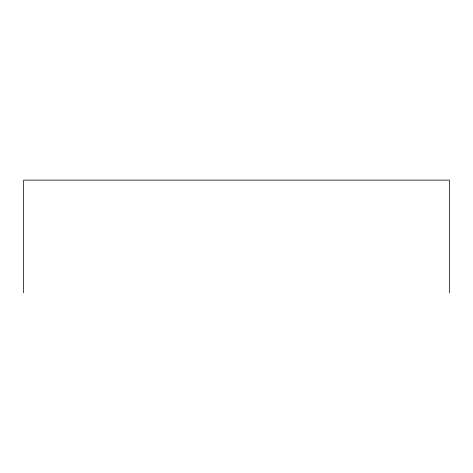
<?xml version="1.0" encoding="UTF-8"?>
<svg xmlns="http://www.w3.org/2000/svg" width="473" height="473" viewBox="0 0 473 473"><rect width="100%" height="100%" fill="white"/><g stroke="black" fill="none" stroke-linecap="round" stroke-linejoin="round"><path stroke-width="0.71" d="M449.35 292.882L449.35 180.118L23.65 180.118L23.65 292.882"/></g></svg>
